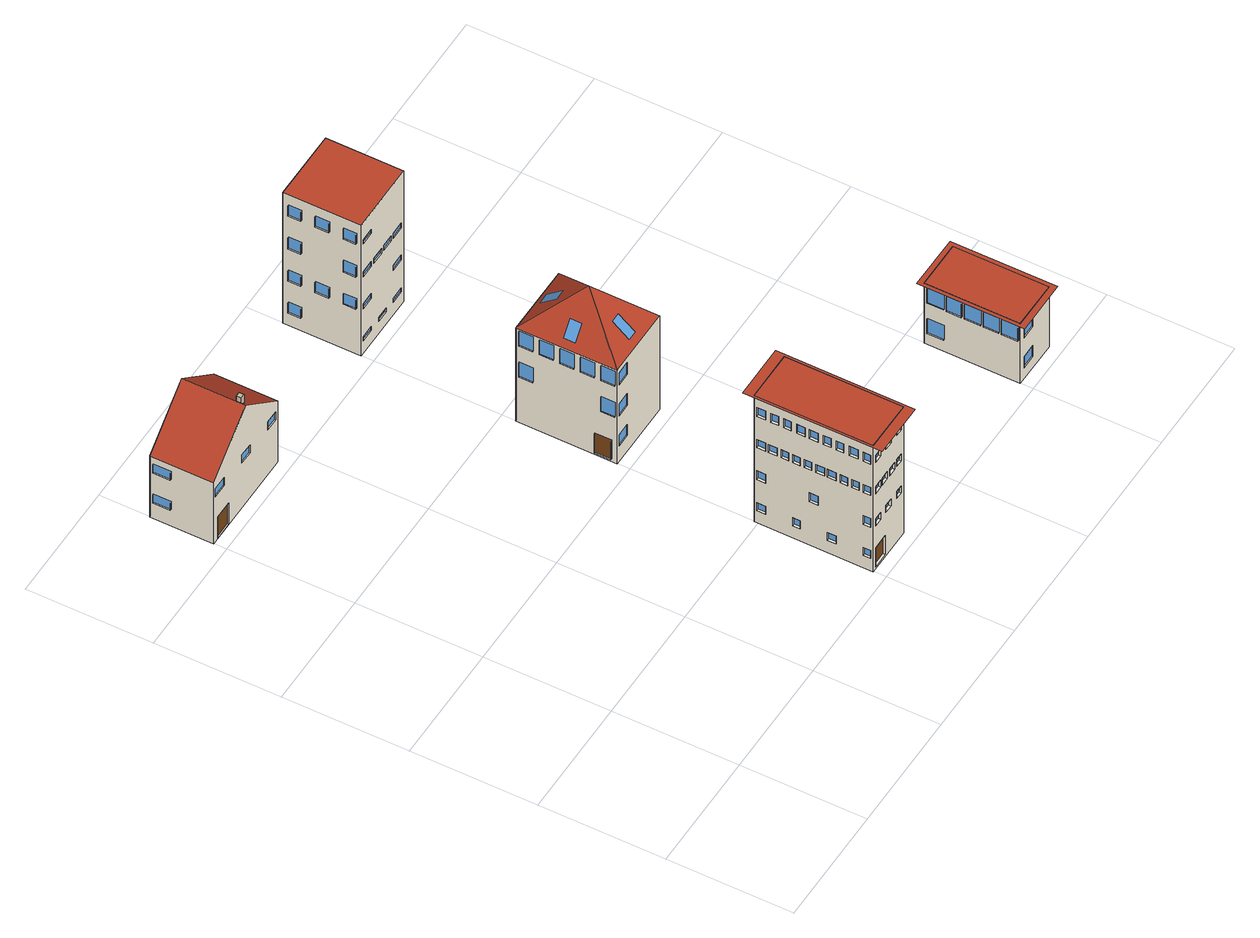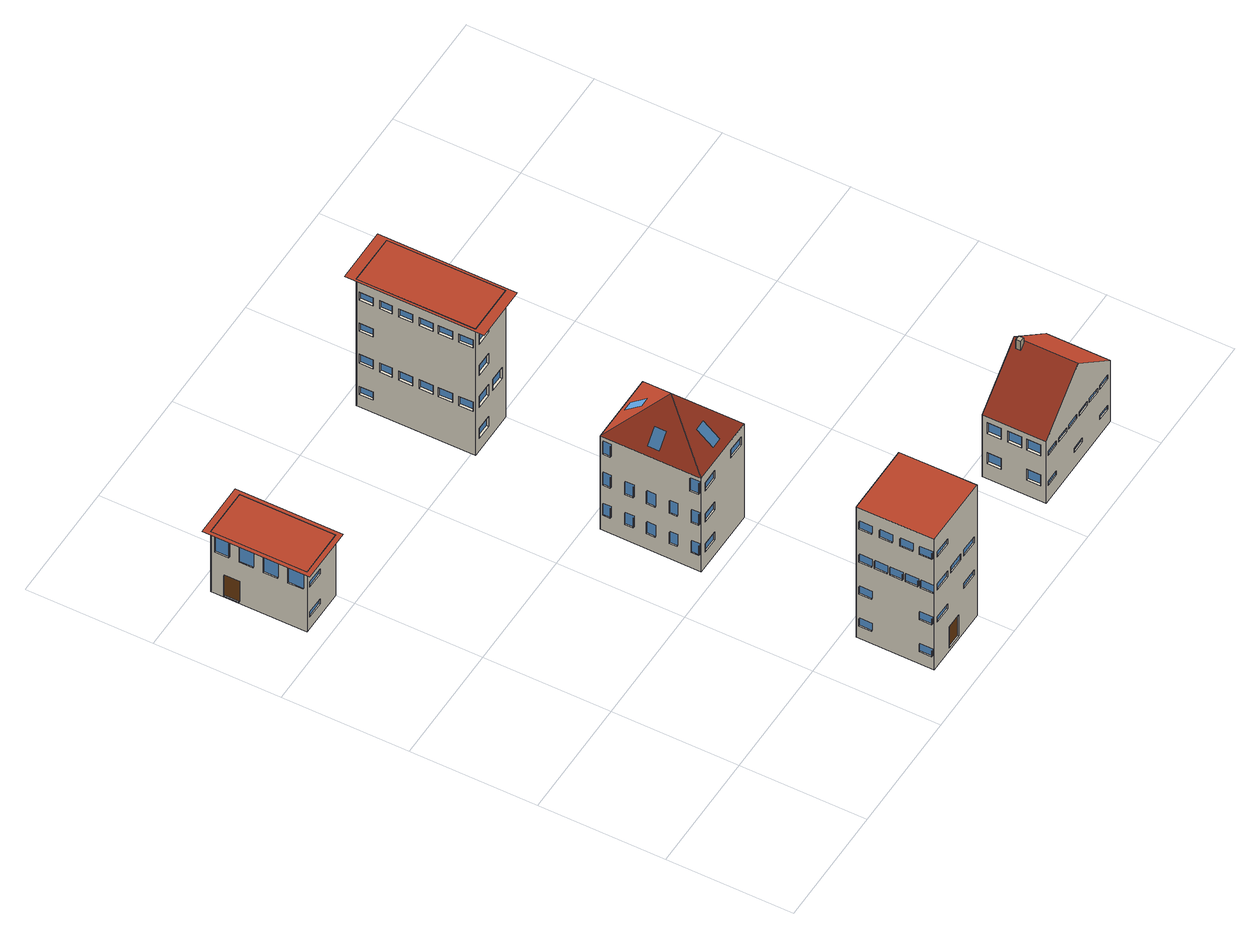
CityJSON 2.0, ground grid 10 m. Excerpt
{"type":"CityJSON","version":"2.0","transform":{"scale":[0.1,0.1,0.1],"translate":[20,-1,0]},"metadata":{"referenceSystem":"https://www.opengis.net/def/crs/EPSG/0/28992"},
"CityObjects":{
"building1":{"type":"Building","attributes":{"roofType":"Gabled","yearOfConstruction":1994,"function":"Residential","storeysAboveGround":2},"children":["building1-1"],"geometry":[{"type":"MultiSurface","lod":"3","boundaries":[[[0,1,2,3]],[[4,5,6,7]],[[7,8,9,4],[10,11,12,13]],[[3,2,8,7,6],[14,15,16,17],[18,19,20,21],[22,23,24,25],[26,27,28,29]],[[30,31,14,17]],[[16,32,30,17]],[[33,32,16,15]],[[14,31,33,15]],[[34,35,18,21]],[[20,36,34,21]],[[37,36,20,19]],[[18,35,37,19]],[[38,39,22,25]],[[24,40,38,25]],[[41,40,24,23]],[[22,39,41,23]],[[42,43,26,29]],[[28,44,42,29]],[[45,44,28,27]],[[26,43,45,27]],[[32,33,31,30]],[[36,37,35,34]],[[40,41,39,38]],[[44,45,43,42]],[[1,9,8,2],[46,47,48,49],[50,51,52,53],[54,55,56,57],[58,59,60,61],[62,63,64,65]],[[66,67,46,49]],[[48,68,66,49]],[[69,68,48,47]],[[46,67,69,47]],[[70,71,50,53]],[[52,72,70,53]],[[73,72,52,51]],[[50,71,73,51]],[[74,75,54,57]],[[56,76,74,57]],[[77,76,56,55]],[[54,75,77,55]],[[78,79,58,61]],[[60,80,78,61]],[[81,80,60,59]],[[58,79,81,59]],[[82,83,62,65]],[[64,84,82,65]],[[85,84,64,63]],[[62,83,85,63]],[[68,69,67,66]],[[72,73,71,70]],[[76,77,75,74]],[[80,81,79,78]],[[84,85,83,82]],[[1,0,5,4,9],[86,87,88,89],[90,91,92,93],[94,95,96,97],[98,99,100,101],[102,103,104,105],[106,107,108,109],[110,111,112,113],[114,115,116,117],[118,119,120,121]],[[122,123,86,89]],[[88,124,122,89]],[[125,124,88,87]],[[86,123,125,87]],[[126,127,90,93]],[[92,128,126,93]],[[129,128,92,91]],[[90,127,129,91]],[[130,131,94,97]],[[96,132,130,97]],[[133,132,96,95]],[[94,131,133,95]],[[134,135,98,101]],[[100,136,134,101]],[[137,136,100,99]],[[98,135,137,99]],[[138,139,102,105]],[[104,140,138,105]],[[141,140,104,103]],[[102,139,141,103]],[[142,143,106,109]],[[108,144,142,109]],[[145,144,108,107]],[[106,143,145,107]],[[146,147,110,113]],[[112,148,146,113]],[[149,148,112,111]],[[110,147,149,111]],[[150,151,114,117]],[[116,152,150,117]],[[153,152,116,115]],[[114,151,153,115]],[[154,155,118,121]],[[120,156,154,121]],[[157,156,120,119]],[[118,155,157,119]],[[124,125,123,122]],[[128,129,127,126]],[[132,133,131,130]],[[136,137,135,134]],[[140,141,139,138]],[[144,145,143,142]],[[148,149,147,146]],[[152,153,151,150]],[[156,157,155,154]],[[0,3,6,5],[158,159,160,161],[162,163,164,165]],[[166,167,158,161]],[[160,168,166,161]],[[169,168,160,159]],[[158,167,169,159]],[[170,171,162,165]],[[164,172,170,165]],[[173,172,164,163]],[[162,171,173,163]],[[168,169,167,166]],[[172,173,171,170]]],"semantics":{"surfaces":[{"type":"GroundSurface"},{"type":"RoofSurface"},{"type":"WallSurface"},{"type":"Door"},{"type":"Window"}],"values":[0,1,1,2,2,2,2,2,2,2,2,2,2,2,2,2,2,2,2,2,3,4,4,4,2,2,2,2,2,2,2,2,2,2,2,2,2,2,2,2,2,2,2,2,2,4,4,4,4,4,2,2,2,2,2,2,2,2,2,2,2,2,2,2,2,2,2,2,2,2,2,2,2,2,2,2,2,2,2,2,2,2,2,2,2,2,2,4,4,4,4,4,4,4,4,4,2,2,2,2,2,2,2,2,2,4,4]}}]},
"building1-1":{"type":"BuildingInstallation","parents":["building1"],"geometry":[{"type":"MultiSurface","lod":"3","boundaries":[[[12,174,175,13]],[[176,177,11,10]],[[175,176,10,13]],[[12,11,177,174]],[[174,177,176,175]],[[12,11,10,13]]]}]},
"building2":{"type":"Building","attributes":{"roofType":"Flat","yearOfConstruction":2001,"function":"Industrial","storeysAboveGround":4},"geometry":[{"type":"MultiSurface","lod":"3","boundaries":[[[178,179,180,181]],[[182,183,184,185]],[[180,182,185,181],[186,187,188,189],[190,191,192,193],[194,195,196,197],[198,199,200,201],[202,203,204,205],[206,207,208,209],[210,211,212,213],[214,215,216,217],[218,219,220,221],[222,223,224,225],[226,227,228,229]],[[230,231,186,189]],[[188,232,230,189]],[[233,232,188,187]],[[186,231,233,187]],[[234,235,190,193]],[[192,236,234,193]],[[237,236,192,191]],[[190,235,237,191]],[[238,239,194,197]],[[196,240,238,197]],[[241,240,196,195]],[[194,239,241,195]],[[242,243,198,201]],[[200,244,242,201]],[[245,244,200,199]],[[198,243,245,199]],[[246,247,202,205]],[[204,248,246,205]],[[249,248,204,203]],[[202,247,249,203]],[[250,251,206,209]],[[208,252,250,209]],[[253,252,208,207]],[[206,251,253,207]],[[254,255,210,213]],[[212,256,254,213]],[[257,256,212,211]],[[210,255,257,211]],[[258,259,214,217]],[[216,260,258,217]],[[261,260,216,215]],[[214,259,261,215]],[[262,263,218,221]],[[220,264,262,221]],[[265,264,220,219]],[[218,263,265,219]],[[266,267,222,225]],[[224,268,266,225]],[[269,268,224,223]],[[222,267,269,223]],[[270,271,226,229]],[[228,272,270,229]],[[273,272,228,227]],[[226,271,273,227]],[[232,233,231,230]],[[236,237,235,234]],[[240,241,239,238]],[[244,245,243,242]],[[248,249,247,246]],[[252,253,251,250]],[[256,257,255,254]],[[260,261,259,258]],[[264,265,263,262]],[[268,269,267,266]],[[272,273,271,270]],[[179,183,182,180],[274,275,276,277],[278,279,280,281],[282,283,284,285],[286,287,288,289],[290,291,292,293],[294,295,296,297],[298,299,300,301],[302,303,304,305],[306,307,308,309],[310,311,312,313],[314,315,316,317],[318,319,320,321],[322,323,324,325],[326,327,328,329]],[[330,331,274,277]],[[276,332,330,277]],[[333,332,276,275]],[[274,331,333,275]],[[334,335,278,281]],[[280,336,334,281]],[[337,336,280,279]],[[278,335,337,279]],[[338,339,282,285]],[[284,340,338,285]],[[341,340,284,283]],[[282,339,341,283]],[[342,343,286,289]],[[288,344,342,289]],[[345,344,288,287]],[[286,343,345,287]],[[346,347,290,293]],[[292,348,346,293]],[[349,348,292,291]],[[290,347,349,291]],[[350,351,294,297]],[[296,352,350,297]],[[353,352,296,295]],[[294,351,353,295]],[[354,355,298,301]],[[300,356,354,301]],[[357,356,300,299]],[[298,355,357,299]],[[358,359,302,305]],[[304,360,358,305]],[[361,360,304,303]],[[302,359,361,303]],[[362,363,306,309]],[[308,364,362,309]],[[365,364,308,307]],[[306,363,365,307]],[[366,367,310,313]],[[312,368,366,313]],[[369,368,312,311]],[[310,367,369,311]],[[370,371,314,317]],[[316,372,370,317]],[[373,372,316,315]],[[314,371,373,315]],[[374,375,318,321]],[[320,376,374,321]],[[377,376,320,319]],[[318,375,377,319]],[[378,379,322,325]],[[324,380,378,325]],[[381,380,324,323]],[[322,379,381,323]],[[382,383,326,329]],[[328,384,382,329]],[[385,384,328,327]],[[326,383,385,327]],[[332,333,331,330]],[[336,337,335,334]],[[340,341,339,338]],[[344,345,343,342]],[[348,349,347,346]],[[352,353,351,350]],[[356,357,355,354]],[[360,361,359,358]],[[364,365,363,362]],[[368,369,367,366]],[[372,373,371,370]],[[376,377,375,374]],[[380,381,379,378]],[[384,385,383,382]],[[178,184,183,179],[386,387,388,389],[390,391,392,393],[394,395,396,397],[398,399,400,401],[402,403,404,405]],[[406,407,386,389]],[[388,408,406,389]],[[409,408,388,387]],[[386,407,409,387]],[[410,411,390,393]],[[392,412,410,393]],[[413,412,392,391]],[[390,411,413,391]],[[414,415,394,397]],[[396,416,414,397]],[[417,416,396,395]],[[394,415,417,395]],[[418,419,398,401]],[[400,420,418,401]],[[421,420,400,399]],[[398,419,421,399]],[[422,423,402,405]],[[404,424,422,405]],[[425,424,404,403]],[[402,423,425,403]],[[408,409,407,406]],[[412,413,411,410]],[[416,417,415,414]],[[420,421,419,418]],[[424,425,423,422]],[[181,185,184,178],[426,427,428,429],[430,431,432,433],[434,435,436,437],[438,439,440,441],[442,443,444,445],[446,447,448,449],[450,451,452,453],[454,455,456,457],[458,459,460,461],[462,463,464,465],[466,467,468,469],[470,471,472,473],[474,475,476,477],[478,479,480,481],[482,483,484,485],[486,487,488,489],[490,491,492,493],[494,495,496,497],[498,499,500,501],[502,503,504,505],[506,507,508,509],[510,511,512,513],[514,515,516,517],[518,519,520,521],[522,523,524,525],[526,527,528,529]],[[530,531,426,429]],[[428,532,530,429]],[[533,532,428,427]],[[426,531,533,427]],[[534,535,430,433]],[[432,536,534,433]],[[537,536,432,431]],[[430,535,537,431]],[[538,539,434,437]],[[436,540,538,437]],[[541,540,436,435]],[[434,539,541,435]],[[542,543,438,441]],[[440,544,542,441]],[[545,544,440,439]],[[438,543,545,439]],[[546,547,442,445]],[[444,548,546,445]],[[549,548,444,443]],[[442,547,549,443]],[[550,551,446,449]],[[448,552,550,449]],[[553,552,448,447]],[[446,551,553,447]],[[554,555,450,453]],[[452,556,554,453]],[[557,556,452,451]],[[450,555,557,451]],[[558,559,454,457]],[[456,560,558,457]],[[561,560,456,455]],[[454,559,561,455]],[[562,563,458,461]],[[460,564,562,461]],[[565,564,460,459]],[[458,563,565,459]],[[566,567,462,465]],[[464,568,566,465]],[[569,568,464,463]],[[462,567,569,463]],[[570,571,466,469]],[[468,572,570,469]],[[573,572,468,467]],[[466,571,573,467]],[[574,575,470,473]],[[472,576,574,473]],[[577,576,472,471]],[[470,575,577,471]],[[578,579,474,477]],[[476,580,578,477]],[[581,580,476,475]],[[474,579,581,475]],[[582,583,478,481]],[[480,584,582,481]],[[585,584,480,479]],[[478,583,585,479]],[[586,587,482,485]],[[484,588,586,485]],[[589,588,484,483]],[[482,587,589,483]],[[590,591,486,489]],[[488,592,590,489]],[[593,592,488,487]],[[486,591,593,487]],[[594,595,490,493]],[[492,596,594,493]],[[597,596,492,491]],[[490,595,597,491]],[[598,599,494,497]],[[496,600,598,497]],[[601,600,496,495]],[[494,599,601,495]],[[602,603,498,501]],[[500,604,602,501]],[[605,604,500,499]],[[498,603,605,499]],[[606,607,502,505]],[[504,608,606,505]],[[609,608,504,503]],[[502,607,609,503]],[[610,611,506,509]],[[508,612,610,509]],[[613,612,508,507]],[[506,611,613,507]],[[614,615,510,513]],[[512,616,614,513]],[[617,616,512,511]],[[510,615,617,511]],[[618,619,514,517]],[[516,620,618,517]],[[621,620,516,515]],[[514,619,621,515]],[[622,623,518,521]],[[520,624,622,521]],[[625,624,520,519]],[[518,623,625,519]],[[626,627,522,525]],[[524,628,626,525]],[[629,628,524,523]],[[522,627,629,523]],[[630,631,526,529]],[[528,632,630,529]],[[633,632,528,527]],[[526,631,633,527]],[[532,533,531,530]],[[536,537,535,534]],[[540,541,539,538]],[[544,545,543,542]],[[548,549,547,546]],[[552,553,551,550]],[[556,557,555,554]],[[560,561,559,558]],[[564,565,563,562]],[[568,569,567,566]],[[572,573,571,570]],[[576,577,575,574]],[[580,581,579,578]],[[584,585,583,582]],[[588,589,587,586]],[[592,593,591,590]],[[596,597,595,594]],[[600,601,599,598]],[[604,605,603,602]],[[608,609,607,606]],[[612,613,611,610]],[[616,617,615,614]],[[620,621,619,618]],[[624,625,623,622]],[[628,629,627,626]],[[632,633,631,630]],[[634,635,636,637],[184,183,182,185]]],"semantics":{"surfaces":[{"type":"GroundSurface"},{"type":"RoofSurface"},{"type":"WallSurface"},{"type":"Door"},{"type":"Window"}],"values":[0,1,2,2,2,2,2,2,2,2,2,2,2,2,2,2,2,2,2,2,2,2,2,2,2,2,2,2,2,2,2,2,2,2,2,2,2,2,2,2,2,2,2,2,2,2,2,3,4,4,4,4,4,4,4,4,4,4,2,2,2,2,2,2,2,2,2,2,2,2,2,2,2,2,2,2,2,2,2,2,2,2,2,2,2,2,2,2,2,2,2,2,2,2,2,2,2,2,2,2,2,2,2,2,2,2,2,2,2,2,2,2,2,2,2,4,4,4,4,4,4,4,4,4,4,4,4,4,4,2,2,2,2,2,2,2,2,2,2,2,2,2,2,2,2,2,2,2,2,2,4,4,4,4,4,2,2,2,2,2,2,2,2,2,2,2,2,2,2,2,2,2,2,2,2,2,2,2,2,2,2,2,2,2,2,2,2,2,2,2,2,2,2,2,2,2,2,2,2,2,2,2,2,2,2,2,2,2,2,2,2,2,2,2,2,2,2,2,2,2,2,2,2,2,2,2,2,2,2,2,2,2,2,2,2,2,2,2,2,2,2,2,2,2,2,2,2,2,2,2,2,2,2,2,2,2,2,2,2,2,4,4,4,4,4,4,4,4,4,4,4,4,4,4,4,4,4,4,4,4,4,4,4,4,4,4,1]}}]},
"building3":{"type":"Building","attributes":{"roofType":"Pyramidal","yearOfConstruction":1955,"function":"Residential","storeysAboveGround":3},"geometry":[{"type":"MultiSurface","lod":"3","boundaries":[[[638,639,640,641]],[[642,643,644],[645,646,647,648]],[[647,646,645,648]],[[649,650,644],[651,652,653,654]],[[653,652,651,654]],[[643,649,644],[655,656,657,658]],[[657,656,655,658]],[[650,642,644],[659,660,661,662]],[[661,660,659,662]],[[640,649,643,641],[663,664,665,666],[667,668,669,670],[671,672,673,674]],[[675,676,663,666]],[[665,677,675,666]],[[678,677,665,664]],[[663,676,678,664]],[[679,680,667,670]],[[669,681,679,670]],[[682,681,669,668]],[[667,680,682,668]],[[683,684,671,674]],[[673,685,683,674]],[[686,685,673,672]],[[671,684,686,672]],[[677,678,676,675]],[[681,682,680,679]],[[685,686,684,683]],[[639,650,649,640],[687,688,689,690],[691,692,693,694],[695,696,697,698],[699,700,701,702],[703,704,705,706],[707,708,709,710],[711,712,713,714],[715,716,717,718],[719,720,721,722],[723,724,725,726],[727,728,729,730],[731,732,733,734]],[[735,736,687,690]],[[689,737,735,690]],[[738,737,689,688]],[[687,736,738,688]],[[739,740,691,694]],[[693,741,739,694]],[[742,741,693,692]],[[691,740,742,692]],[[743,744,695,698]],[[697,745,743,698]],[[746,745,697,696]],[[695,744,746,696]],[[747,748,699,702]],[[701,749,747,702]],[[750,749,701,700]],[[699,748,750,700]],[[751,752,703,706]],[[705,753,751,706]],[[754,753,705,704]],[[703,752,754,704]],[[755,756,707,710]],[[709,757,755,710]],[[758,757,709,708]],[[707,756,758,708]],[[759,760,711,714]],[[713,761,759,714]],[[762,761,713,712]],[[711,760,762,712]],[[763,764,715,718]],[[717,765,763,718]],[[766,765,717,716]],[[715,764,766,716]],[[767,768,719,722]],[[721,769,767,722]],[[770,769,721,720]],[[719,768,770,720]],[[771,772,723,726]],[[725,773,771,726]],[[774,773,725,724]],[[723,772,774,724]],[[775,776,727,730]],[[729,777,775,730]],[[778,777,729,728]],[[727,776,778,728]],[[779,780,731,734]],[[733,781,779,734]],[[782,781,733,732]],[[731,780,782,732]],[[737,738,736,735]],[[741,742,740,739]],[[745,746,744,743]],[[749,750,748,747]],[[753,754,752,751]],[[757,758,756,755]],[[761,762,760,759]],[[765,766,764,763]],[[769,770,768,767]],[[773,774,772,771]],[[777,778,776,775]],[[781,782,780,779]],[[638,642,650,639],[783,784,785,786],[787,788,789,790],[791,792,793,794],[795,796,797,798]],[[799,800,783,786]],[[785,801,799,786]],[[802,801,785,784]],[[783,800,802,784]],[[803,804,787,790]],[[789,805,803,790]],[[806,805,789,788]],[[787,804,806,788]],[[807,808,791,794]],[[793,809,807,794]],[[810,809,793,792]],[[791,808,810,792]],[[811,812,795,798]],[[797,813,811,798]],[[814,813,797,796]],[[795,812,814,796]],[[801,802,800,799]],[[805,806,804,803]],[[809,810,808,807]],[[813,814,812,811]],[[641,643,642,638],[815,816,817,818],[819,820,821,822],[823,824,825,826],[827,828,829,830],[831,832,833,834],[835,836,837,838],[839,840,841,842],[843,844,845,846]],[[847,848,815,818]],[[817,849,847,818]],[[850,849,817,816]],[[815,848,850,816]],[[851,852,819,822]],[[821,853,851,822]],[[854,853,821,820]],[[819,852,854,820]],[[855,856,823,826]],[[825,857,855,826]],[[858,857,825,824]],[[823,856,858,824]],[[859,860,827,830]],[[829,861,859,830]],[[862,861,829,828]],[[827,860,862,828]],[[863,864,831,834]],[[833,865,863,834]],[[866,865,833,832]],[[831,864,866,832]],[[867,868,835,838]],[[837,869,867,838]],[[870,869,837,836]],[[835,868,870,836]],[[871,872,839,842]],[[841,873,871,842]],[[874,873,841,840]],[[839,872,874,840]],[[875,876,843,846]],[[845,877,875,846]],[[878,877,845,844]],[[843,876,878,844]],[[849,850,848,847]],[[853,854,852,851]],[[857,858,856,855]],[[861,862,860,859]],[[865,866,864,863]],[[869,870,868,867]],[[873,874,872,871]],[[877,878,876,875]]],"semantics":{"surfaces":[{"type":"GroundSurface"},{"type":"RoofSurface"},{"type":"Window"},{"type":"WallSurface"},{"type":"Door"}],"values":[0,1,2,1,2,1,2,1,2,3,3,3,3,3,3,3,3,3,3,3,3,3,2,2,2,3,3,3,3,3,3,3,3,3,3,3,3,3,3,3,3,3,3,3,3,3,3,3,3,3,3,3,3,3,3,3,3,3,3,3,3,3,3,3,3,3,3,3,3,3,3,3,3,3,2,2,2,2,2,2,2,2,2,2,2,2,3,3,3,3,3,3,3,3,3,3,3,3,3,3,3,3,3,2,2,2,2,3,3,3,3,3,3,3,3,3,3,3,3,3,3,3,3,3,3,3,3,3,3,3,3,3,3,3,3,3,3,3,3,3,4,2,2,2,2,2,2,2]}}]},
"building4":{"type":"Building","attributes":{"roofType":"Flat","yearOfConstruction":2000,"function":"Residential","storeysAboveGround":4},"geometry":[{"type":"MultiSurface","lod":"3","boundaries":[[[879,880,881,882]],[[883,884,885,886]],[[881,883,886,882],[887,888,889,890],[891,892,893,894],[895,896,897,898],[899,900,901,902],[903,904,905,906],[907,908,909,910],[911,912,913,914],[915,916,917,918],[919,920,921,922],[923,924,925,926]],[[927,928,887,890]],[[889,929,927,890]],[[930,929,889,888]],[[887,928,930,888]],[[931,932,891,894]],[[893,933,931,894]],[[934,933,893,892]],[[891,932,934,892]],[[935,936,895,898]],[[897,937,935,898]],[[938,937,897,896]],[[895,936,938,896]],[[939,940,899,902]],[[901,941,939,902]],[[942,941,901,900]],[[899,940,942,900]],[[943,944,903,906]],[[905,945,943,906]],[[946,945,905,904]],[[903,944,946,904]],[[947,948,907,910]],[[909,949,947,910]],[[950,949,909,908]],[[907,948,950,908]],[[951,952,911,914]],[[913,953,951,914]],[[954,953,913,912]],[[911,952,954,912]],[[955,956,915,918]],[[917,957,955,918]],[[958,957,917,916]],[[915,956,958,916]],[[959,960,919,922]],[[921,961,959,922]],[[962,961,921,920]],[[919,960,962,920]],[[963,964,923,926]],[[925,965,963,926]],[[966,965,925,924]],[[923,964,966,924]],[[929,930,928,927]],[[933,934,932,931]],[[937,938,936,935]],[[941,942,940,939]],[[945,946,944,943]],[[949,950,948,947]],[[953,954,952,951]],[[957,958,956,955]],[[961,962,960,959]],[[965,966,964,963]],[[880,884,883,881],[967,968,969,970],[971,972,973,974],[975,976,977,978],[979,980,981,982],[983,984,985,986],[987,988,989,990],[991,992,993,994],[995,996,997,998],[999,1000,1001,1002],[1003,1004,1005,1006],[1007,1008,1009,1010],[1011,1012,1013,1014],[1015,1016,1017,1018]],[[1019,1020,967,970]],[[969,1021,1019,970]],[[1022,1021,969,968]],[[967,1020,1022,968]],[[1023,1024,971,974]],[[973,1025,1023,974]],[[1026,1025,973,972]],[[971,1024,1026,972]],[[1027,1028,975,978]],[[977,1029,1027,978]],[[1030,1029,977,976]],[[975,1028,1030,976]],[[1031,1032,979,982]],[[981,1033,1031,982]],[[1034,1033,981,980]],[[979,1032,1034,980]],[[1035,1036,983,986]],[[985,1037,1035,986]],[[1038,1037,985,984]],[[983,1036,1038,984]],[[1039,1040,987,990]],[[989,1041,1039,990]],[[1042,1041,989,988]],[[987,1040,1042,988]],[[1043,1044,991,994]],[[993,1045,1043,994]],[[1046,1045,993,992]],[[991,1044,1046,992]],[[1047,1048,995,998]],[[997,1049,1047,998]],[[1050,1049,997,996]],[[995,1048,1050,996]],[[1051,1052,999,1002]],[[1001,1053,1051,1002]],[[1054,1053,1001,1000]],[[999,1052,1054,1000]],[[1055,1056,1003,1006]],[[1005,1057,1055,1006]],[[1058,1057,1005,1004]],[[1003,1056,1058,1004]],[[1059,1060,1007,1010]],[[1009,1061,1059,1010]],[[1062,1061,1009,1008]],[[1007,1060,1062,1008]],[[1063,1064,1011,1014]],[[1013,1065,1063,1014]],[[1066,1065,1013,1012]],[[1011,1064,1066,1012]],[[1067,1068,1015,1018]],[[1017,1069,1067,1018]],[[1070,1069,1017,1016]],[[1015,1068,1070,1016]],[[1021,1022,1020,1019]],[[1025,1026,1024,1023]],[[1029,1030,1028,1027]],[[1033,1034,1032,1031]],[[1037,1038,1036,1035]],[[1041,1042,1040,1039]],[[1045,1046,1044,1043]],[[1049,1050,1048,1047]],[[1053,1054,1052,1051]],[[1057,1058,1056,1055]],[[1061,1062,1060,1059]],[[1065,1066,1064,1063]],[[1069,1070,1068,1067]],[[879,885,884,880],[1071,1072,1073,1074],[1075,1076,1077,1078],[1079,1080,1081,1082],[1083,1084,1085,1086],[1087,1088,1089,1090],[1091,1092,1093,1094],[1095,1096,1097,1098]],[[1099,1100,1071,1074]],[[1073,1101,1099,1074]],[[1102,1101,1073,1072]],[[1071,1100,1102,1072]],[[1103,1104,1075,1078]],[[1077,1105,1103,1078]],[[1106,1105,1077,1076]],[[1075,1104,1106,1076]],[[1107,1108,1079,1082]],[[1081,1109,1107,1082]],[[1110,1109,1081,1080]],[[1079,1108,1110,1080]],[[1111,1112,1083,1086]],[[1085,1113,1111,1086]],[[1114,1113,1085,1084]],[[1083,1112,1114,1084]],[[1115,1116,1087,1090]],[[1089,1117,1115,1090]],[[1118,1117,1089,1088]],[[1087,1116,1118,1088]],[[1119,1120,1091,1094]],[[1093,1121,1119,1094]],[[1122,1121,1093,1092]],[[1091,1120,1122,1092]],[[1123,1124,1095,1098]],[[1097,1125,1123,1098]],[[1126,1125,1097,1096]],[[1095,1124,1126,1096]],[[1101,1102,1100,1099]],[[1105,1106,1104,1103]],[[1109,1110,1108,1107]],[[1113,1114,1112,1111]],[[1117,1118,1116,1115]],[[1121,1122,1120,1119]],[[1125,1126,1124,1123]],[[882,886,885,879],[1127,1128,1129,1130],[1131,1132,1133,1134],[1135,1136,1137,1138],[1139,1140,1141,1142],[1143,1144,1145,1146],[1147,1148,1149,1150],[1151,1152,1153,1154],[1155,1156,1157,1158],[1159,1160,1161,1162]],[[1163,1164,1127,1130]],[[1129,1165,1163,1130]],[[1166,1165,1129,1128]],[[1127,1164,1166,1128]],[[1167,1168,1131,1134]],[[1133,1169,1167,1134]],[[1170,1169,1133,1132]],[[1131,1168,1170,1132]],[[1171,1172,1135,1138]],[[1137,1173,1171,1138]],[[1174,1173,1137,1136]],[[1135,1172,1174,1136]],[[1175,1176,1139,1142]],[[1141,1177,1175,1142]],[[1178,1177,1141,1140]],[[1139,1176,1178,1140]],[[1179,1180,1143,1146]],[[1145,1181,1179,1146]],[[1182,1181,1145,1144]],[[1143,1180,1182,1144]],[[1183,1184,1147,1150]],[[1149,1185,1183,1150]],[[1186,1185,1149,1148]],[[1147,1184,1186,1148]],[[1187,1188,1151,1154]],[[1153,1189,1187,1154]],[[1190,1189,1153,1152]],[[1151,1188,1190,1152]],[[1191,1192,1155,1158]],[[1157,1193,1191,1158]],[[1194,1193,1157,1156]],[[1155,1192,1194,1156]],[[1195,1196,1159,1162]],[[1161,1197,1195,1162]],[[1198,1197,1161,1160]],[[1159,1196,1198,1160]],[[1165,1166,1164,1163]],[[1169,1170,1168,1167]],[[1173,1174,1172,1171]],[[1177,1178,1176,1175]],[[1181,1182,1180,1179]],[[1185,1186,1184,1183]],[[1189,1190,1188,1187]],[[1193,1194,1192,1191]],[[1197,1198,1196,1195]]],"semantics":{"surfaces":[{"type":"GroundSurface"},{"type":"RoofSurface"},{"type":"WallSurface"},{"type":"Window"},{"type":"Door"}],"values":[0,1,2,2,2,2,2,2,2,2,2,2,2,2,2,2,2,2,2,2,2,2,2,2,2,2,2,2,2,2,2,2,2,2,2,2,2,2,2,2,2,2,2,3,3,3,3,3,3,3,3,3,3,2,2,2,2,2,2,2,2,2,2,2,2,2,2,2,2,2,2,2,2,2,2,2,2,2,2,2,2,2,2,2,2,2,2,2,2,2,2,2,2,2,2,2,2,2,2,2,2,2,2,2,2,2,3,3,3,3,3,3,3,3,3,3,3,3,3,2,2,2,2,2,2,2,2,2,2,2,2,2,2,2,2,2,2,2,2,2,2,2,2,2,2,2,2,2,4,3,3,3,3,3,3,2,2,2,2,2,2,2,2,2,2,2,2,2,2,2,2,2,2,2,2,2,2,2,2,2,2,2,2,2,2,2,2,2,2,2,2,2,3,3,3,3,3,3,3,3,3]}}]},
"building5":{"type":"Building","attributes":{"roofType":"Flat","yearOfConstruction":1978,"function":"Industrial","storeysAboveGround":2},"geometry":[{"type":"MultiSurface","lod":"3","boundaries":[[[1199,1200,1201,1202]],[[1203,1204,1205,1206]],[[1201,1203,1206,1202],[1207,1208,1209,1210],[1211,1212,1213,1214]],[[1215,1216,1207,1210]],[[1209,1217,1215,1210]],[[1218,1217,1209,1208]],[[1207,1216,1218,1208]],[[1219,1220,1211,1214]],[[1213,1221,1219,1214]],[[1222,1221,1213,1212]],[[1211,1220,1222,1212]],[[1217,1218,1216,1215]],[[1221,1222,1220,1219]],[[1200,1204,1203,1201],[1223,1224,1225,1226],[1227,1228,1229,1230],[1231,1232,1233,1234],[1235,1236,1237,1238],[1239,1240,1241,1242]],[[1243,1244,1223,1226]],[[1225,1245,1243,1226]],[[1246,1245,1225,1224]],[[1223,1244,1246,1224]],[[1247,1248,1227,1230]],[[1229,1249,1247,1230]],[[1250,1249,1229,1228]],[[1227,1248,1250,1228]],[[1251,1252,1231,1234]],[[1233,1253,1251,1234]],[[1254,1253,1233,1232]],[[1231,1252,1254,1232]],[[1255,1256,1235,1238]],[[1237,1257,1255,1238]],[[1258,1257,1237,1236]],[[1235,1256,1258,1236]],[[1259,1260,1239,1242]],[[1241,1261,1259,1242]],[[1262,1261,1241,1240]],[[1239,1260,1262,1240]],[[1245,1246,1244,1243]],[[1249,1250,1248,1247]],[[1253,1254,1252,1251]],[[1257,1258,1256,1255]],[[1261,1262,1260,1259]],[[1199,1205,1204,1200],[1263,1264,1265,1266],[1267,1268,1269,1270]],[[1271,1272,1263,1266]],[[1265,1273,1271,1266]],[[1274,1273,1265,1264]],[[1263,1272,1274,1264]],[[1275,1276,1267,1270]],[[1269,1277,1275,1270]],[[1278,1277,1269,1268]],[[1267,1276,1278,1268]],[[1273,1274,1272,1271]],[[1277,1278,1276,1275]],[[1202,1206,1205,1199],[1279,1280,1281,1282],[1283,1284,1285,1286],[1287,1288,1289,1290],[1291,1292,1293,1294],[1295,1296,1297,1298],[1299,1300,1301,1302]],[[1303,1304,1279,1282]],[[1281,1305,1303,1282]],[[1306,1305,1281,1280]],[[1279,1304,1306,1280]],[[1307,1308,1283,1286]],[[1285,1309,1307,1286]],[[1310,1309,1285,1284]],[[1283,1308,1310,1284]],[[1311,1312,1287,1290]],[[1289,1313,1311,1290]],[[1314,1313,1289,1288]],[[1287,1312,1314,1288]],[[1315,1316,1291,1294]],[[1293,1317,1315,1294]],[[1318,1317,1293,1292]],[[1291,1316,1318,1292]],[[1319,1320,1295,1298]],[[1297,1321,1319,1298]],[[1322,1321,1297,1296]],[[1295,1320,1322,1296]],[[1323,1324,1299,1302]],[[1301,1325,1323,1302]],[[1326,1325,1301,1300]],[[1299,1324,1326,1300]],[[1305,1306,1304,1303]],[[1309,1310,1308,1307]],[[1313,1314,1312,1311]],[[1317,1318,1316,1315]],[[1321,1322,1320,1319]],[[1325,1326,1324,1323]],[[1327,1328,1329,1330],[1205,1204,1203,1206]]],"semantics":{"surfaces":[{"type":"GroundSurface"},{"type":"RoofSurface"},{"type":"WallSurface"},{"type":"Window"},{"type":"Door"}],"values":[0,1,2,2,2,2,2,2,2,2,2,3,3,2,2,2,2,2,2,2,2,2,2,2,2,2,2,2,2,2,2,2,2,2,4,3,3,3,3,2,2,2,2,2,2,2,2,2,3,3,2,2,2,2,2,2,2,2,2,2,2,2,2,2,2,2,2,2,2,2,2,2,2,2,2,3,3,3,3,3,3,1]}}]}
},
"vertices":[
[0,460,0],[87,460,0],[87,410,0],[0,410,0],[43,460,98],[0,460,61],[0,410,61],[43,410,98],[87,410,61],[87,460,61],[44,418,97],[48,418,93],[48,414,93],[44,414,97],[5,410,22],[20,410,22],[20,410,1],[5,410,1],[2,410,53],[14,410,53],[14,410,45],[2,410,45],[38,410,53],[49,410,53],[49,410,45],[38,410,45],[73,410,53],[84,410,53],[84,410,45],[73,410,45],[5,411,1],[5,411,22],[20,411,1],[20,411,22],[2,411,45],[2,411,53],[14,411,45],[14,411,53],[38,411,45],[38,411,53],[49,411,45],[49,411,53],[73,411,45],[73,411,53],[84,411,45],[84,411,53],[87,414,26],[87,425,26],[87,425,15],[87,414,15],[87,445,26],[87,456,26],[87,456,15],[87,445,15],[87,414,56],[87,425,56],[87,425,45],[87,414,45],[87,430,56],[87,441,56],[87,441,45],[87,430,45],[87,445,56],[87,456,56],[87,456,45],[87,445,45],[85,414,15],[85,414,26],[85,425,15],[85,425,26],[85,445,15],[85,445,26],[85,456,15],[85,456,26],[85,414,45],[85,414,56],[85,425,45],[85,425,56],[85,430,45],[85,430,56],[85,441,45],[85,441,56],[85,445,45],[85,445,56],[85,456,45],[85,456,56],[84,460,19],[73,460,19],[73,460,15],[84,460,15],[49,460,19],[38,460,19],[38,460,15],[49,460,15],[14,460,19],[3,460,19],[3,460,15],[14,460,15],[84,460,49],[73,460,49],[73,460,45],[84,460,45],[70,460,49],[59,460,49],[59,460,45],[70,460,45],[56,460,49],[45,460,49],[45,460,45],[56,460,45],[42,460,49],[31,460,49],[31,460,45],[42,460,45],[28,460,49],[17,460,49],[17,460,45],[28,460,45],[14,460,49],[3,460,49],[3,460,45],[14,460,45],[84,459,15],[84,459,19],[73,459,15],[73,459,19],[49,459,15],[49,459,19],[38,459,15],[38,459,19],[14,459,15],[14,459,19],[3,459,15],[3,459,19],[84,459,45],[84,459,49],[73,459,45],[73,459,49],[70,459,45],[70,459,49],[59,459,45],[59,459,49],[56,459,45],[56,459,49],[45,459,45],[45,459,49],[42,459,45],[42,459,49],[31,459,45],[31,459,49],[28,459,45],[28,459,49],[17,459,45],[17,459,49],[14,459,45],[14,459,49],[3,459,45],[3,459,49],[0,458,23],[0,444,23],[0,444,15],[0,458,15],[0,458,53],[0,444,53],[0,444,45],[0,458,45],[1,458,15],[1,458,23],[1,444,15],[1,444,23],[1,458,45],[1,458,53],[1,444,45],[1,444,53],
[48,414,102],[44,414,102],[44,418,102],[48,418,102],
[200,103,0],[241,103,0],[241,10,0],[200,10,0],[241,10,126],[241,103,126],[200,103,126],[200,10,126],[203,10,21],[216,10,21],[216,10,2],[203,10,2],[203,10,50],[210,10,50],[210,10,43],[203,10,43],[217,10,50],[224,10,50],[224,10,43],[217,10,43],[232,10,50],[238,10,50],[238,10,43],[232,10,43],[203,10,82],[210,10,82],[210,10,75],[203,10,75],[212,10,82],[219,10,82],[219,10,75],[212,10,75],[222,10,82],[229,10,82],[229,10,75],[222,10,75],[232,10,82],[238,10,82],[238,10,75],[232,10,75],[203,10,113],[210,10,113],[210,10,106],[203,10,106],[217,10,113],[224,10,113],[224,10,106],[217,10,106],[232,10,113],[238,10,113],[238,10,106],[232,10,106],[203,12,2],[203,12,21],[216,12,2],[216,12,21],[203,12,43],[203,12,50],[210,12,43],[210,12,50],[217,12,43],[217,12,50],[224,12,43],[224,12,50],[232,12,43],[232,12,50],[238,12,43],[238,12,50],[203,12,75],[203,12,82],[210,12,75],[210,12,82],[212,12,75],[212,12,82],[219,12,75],[219,12,82],[222,12,75],[222,12,82],[229,12,75],[229,12,82],[232,12,75],[232,12,82],[238,12,75],[238,12,82],[203,12,106],[203,12,113],[210,12,106],[210,12,113],[217,12,106],[217,12,113],[224,12,106],[224,12,113],[232,12,106],[232,12,113],[238,12,106],[238,12,113],[241,12,20],[241,23,20],[241,23,12],[241,12,12],[241,12,52],[241,23,52],[241,23,43],[241,12,43],[241,28,52],[241,38,52],[241,38,43],[241,28,43],[241,43,52],[241,54,52],[241,54,43],[241,43,43],[241,59,52],[241,70,52],[241,70,43],[241,59,43],[241,74,52],[241,85,52],[241,85,43],[241,74,43],[241,90,52],[241,101,52],[241,101,43],[241,90,43],[241,12,83],[241,23,83],[241,23,75],[241,12,75],[241,12,114],[241,23,114],[241,23,106],[241,12,106],[241,28,114],[241,38,114],[241,38,106],[241,28,106],[241,43,114],[241,54,114],[241,54,106],[241,43,106],[241,59,114],[241,70,114],[241,70,106],[241,59,106],[241,74,114],[241,85,114],[241,85,106],[241,74,106],[241,90,114],[241,101,114],[241,101,106],[241,90,106],[239,12,12],[239,12,20],[239,23,12],[239,23,20],[239,12,43],[239,12,52],[239,23,43],[239,23,52],[239,28,43],[239,28,52],[239,38,43],[239,38,52],[239,43,43],[239,43,52],[239,54,43],[239,54,52],[239,59,43],[239,59,52],[239,70,43],[239,70,52],[239,74,43],[239,74,52],[239,85,43],[239,85,52],[239,90,43],[239,90,52],[239,101,43],[239,101,52],[239,12,75],[239,12,83],[239,23,75],[239,23,83],[239,12,106],[239,12,114],[239,23,106],[239,23,114],[239,28,106],[239,28,114],[239,38,106],[239,38,114],[239,43,106],[239,43,114],[239,54,106],[239,54,114],[239,59,106],[239,59,114],[239,70,106],[239,70,114],[239,74,106],[239,74,114],[239,85,106],[239,85,114],[239,90,106],[239,90,114],[239,101,106],[239,101,114],[236,103,22],[223,103,22],[223,103,12],[236,103,12],[236,103,54],[223,103,54],[223,103,43],[236,103,43],[218,103,54],[205,103,54],[205,103,43],[218,103,43],[236,103,85],[223,103,85],[223,103,75],[236,103,75],[236,103,116],[223,103,116],[223,103,106],[236,103,106],[236,101,12],[236,101,22],[223,101,12],[223,101,22],[236,101,43],[236,101,54],[223,101,43],[223,101,54],[218,101,43],[218,101,54],[205,101,43],[205,101,54],[236,101,75],[236,101,85],[223,101,75],[223,101,85],[236,101,106],[236,101,116],[223,101,106],[223,101,116],[200,101,20],[200,94,20],[200,94,12],[200,101,12],[200,73,20],[200,67,20],[200,67,12],[200,73,12],[200,46,20],[200,39,20],[200,39,12],[200,46,12],[200,18,20],[200,12,20],[200,12,12],[200,18,12],[200,101,52],[200,94,52],[200,94,43],[200,101,43],[200,60,52],[200,53,52],[200,53,43],[200,60,43],[200,18,52],[200,12,52],[200,12,43],[200,18,43],[200,101,83],[200,94,83],[200,94,75],[200,101,75],[200,92,83],[200,85,83],[200,85,75],[200,92,75],[200,82,83],[200,76,83],[200,76,75],[200,82,75],[200,73,83],[200,67,83],[200,67,75],[200,73,75],[200,64,83],[200,58,83],[200,58,75],[200,64,75],[200,55,83],[200,48,83],[200,48,75],[200,55,75],[200,46,83],[200,39,83],[200,39,75],[200,46,75],[200,36,83],[200,30,83],[200,30,75],[200,36,75],[200,27,83],[200,21,83],[200,21,75],[200,27,75],[200,18,83],[200,12,83],[200,12,75],[200,18,75],[200,101,115],[200,94,115],[200,94,106],[200,101,106],[200,90,115],[200,84,115],[200,84,106],[200,90,106],[200,80,115],[200,74,115],[200,74,106],[200,80,106],[200,70,115],[200,63,115],[200,63,106],[200,70,106],[200,60,115],[200,53,115],[200,53,106],[200,60,106],[200,49,115],[200,43,115],[200,43,106],[200,49,106],[200,39,115],[200,33,115],[200,33,106],[200,39,106],[200,29,115],[200,22,115],[200,22,106],[200,29,106],[200,18,115],[200,12,115],[200,12,106],[200,18,106],[202,101,12],[202,101,20],[202,94,12],[202,94,20],[202,73,12],[202,73,20],[202,67,12],[202,67,20],[202,46,12],[202,46,20],[202,39,12],[202,39,20],[202,18,12],[202,18,20],[202,12,12],[202,12,20],[202,101,43],[202,101,52],[202,94,43],[202,94,52],[202,60,43],[202,60,52],[202,53,43],[202,53,52],[202,18,43],[202,18,52],[202,12,43],[202,12,52],[202,101,75],[202,101,83],[202,94,75],[202,94,83],[202,92,75],[202,92,83],[202,85,75],[202,85,83],[202,82,75],[202,82,83],[202,76,75],[202,76,83],[202,73,75],[202,73,83],[202,67,75],[202,67,83],[202,64,75],[202,64,83],[202,58,75],[202,58,83],[202,55,75],[202,55,83],[202,48,75],[202,48,83],[202,46,75],[202,46,83],[202,39,75],[202,39,83],[202,36,75],[202,36,83],[202,30,75],[202,30,83],[202,27,75],[202,27,83],[202,21,75],[202,21,83],[202,18,75],[202,18,83],[202,12,75],[202,12,83],[202,101,106],[202,101,115],[202,94,106],[202,94,115],[202,90,106],[202,90,115],[202,84,106],[202,84,115],[202,80,106],[202,80,115],[202,74,106],[202,74,115],[202,70,106],[202,70,115],[202,63,106],[202,63,115],[202,60,106],[202,60,115],[202,53,106],[202,53,115],[202,49,106],[202,49,115],[202,43,106],[202,43,115],[202,39,106],[202,39,115],[202,33,106],[202,33,115],[202,29,106],[202,29,115],[202,22,106],[202,22,115],[202,18,106],[202,18,115],[202,12,106],[202,12,115],[243,2,126],[243,111,126],[198,111,126],[198,2,126],
[200,289,0],[258,289,0],[258,210,0],[200,210,0],[200,289,93],[200,210,93],[229,249,129],[213,245,109],[204,245,98],[204,254,98],[213,254,109],[258,210,93],[258,289,93],[245,254,109],[254,254,98],[254,245,98],[245,245,109],[233,228,109],[233,215,98],[225,215,98],[225,228,109],[224,271,109],[224,284,98],[233,284,98],[233,271,109],[203,210,26],[214,210,26],[214,210,15],[203,210,15],[203,210,57],[214,210,57],[214,210,45],[203,210,45],[203,210,88],[214,210,88],[214,210,76],[203,210,76],[203,211,15],[203,211,26],[214,211,15],[214,211,26],[203,211,45],[203,211,57],[214,211,45],[214,211,57],[203,211,76],[203,211,88],[214,211,76],[214,211,88],[258,212,26],[258,218,26],[258,218,15],[258,212,15],[258,229,26],[258,236,26],[258,236,15],[258,229,15],[258,246,26],[258,253,26],[258,253,15],[258,246,15],[258,264,26],[258,270,26],[258,270,15],[258,264,15],[258,281,26],[258,287,26],[258,287,15],[258,281,15],[258,212,57],[258,218,57],[258,218,45],[258,212,45],[258,229,57],[258,236,57],[258,236,45],[258,229,45],[258,246,57],[258,253,57],[258,253,45],[258,246,45],[258,264,57],[258,270,57],[258,270,45],[258,264,45],[258,281,57],[258,287,57],[258,287,45],[258,281,45],[258,212,88],[258,218,88],[258,218,76],[258,212,76],[258,280,88],[258,287,88],[258,287,76],[258,280,76],[257,212,15],[257,212,26],[257,218,15],[257,218,26],[257,229,15],[257,229,26],[257,236,15],[257,236,26],[257,246,15],[257,246,26],[257,253,15],[257,253,26],[257,264,15],[257,264,26],[257,270,15],[257,270,26],[257,281,15],[257,281,26],[257,287,15],[257,287,26],[257,212,45],[257,212,57],[257,218,45],[257,218,57],[257,229,45],[257,229,57],[257,236,45],[257,236,57],[257,246,45],[257,246,57],[257,253,45],[257,253,57],[257,264,45],[257,264,57],[257,270,45],[257,270,57],[257,281,45],[257,281,57],[257,287,45],[257,287,57],[257,212,76],[257,212,88],[257,218,76],[257,218,88],[257,280,76],[257,280,88],[257,287,76],[257,287,88],[253,289,23],[240,289,23],[240,289,15],[253,289,15],[253,289,53],[240,289,53],[240,289,45],[253,289,45],[253,289,84],[240,289,84],[240,289,76],[253,289,76],[218,289,84],[204,289,84],[204,289,76],[218,289,76],[253,288,15],[253,288,23],[240,288,15],[240,288,23],[253,288,45],[253,288,53],[240,288,45],[240,288,53],[253,288,76],[253,288,84],[240,288,76],[240,288,84],[218,288,76],[218,288,84],[204,288,76],[204,288,84],[200,228,20],[200,215,20],[200,215,1],[200,228,1],[200,287,59],[200,276,59],[200,276,45],[200,287,45],[200,223,59],[200,212,59],[200,212,45],[200,223,45],[200,287,90],[200,276,90],[200,276,76],[200,287,76],[200,271,90],[200,260,90],[200,260,76],[200,271,76],[200,255,90],[200,244,90],[200,244,76],[200,255,76],[200,239,90],[200,228,90],[200,228,76],[200,239,76],[200,223,90],[200,212,90],[200,212,76],[200,223,76],[201,228,1],[201,228,20],[201,215,1],[201,215,20],[201,287,45],[201,287,59],[201,276,45],[201,276,59],[201,223,45],[201,223,59],[201,212,45],[201,212,59],[201,287,76],[201,287,90],[201,276,76],[201,276,90],[201,271,76],[201,271,90],[201,260,76],[201,260,90],[201,255,76],[201,255,90],[201,244,76],[201,244,90],[201,239,76],[201,239,90],[201,228,76],[201,228,90],[201,223,76],[201,223,90],[201,212,76],[201,212,90],
[200,471,0],[258,471,0],[258,410,0],[200,410,0],[258,410,130],[258,471,130],[200,471,130],[200,410,130],[203,410,16],[214,410,16],[214,410,12],[203,410,12],[224,410,16],[234,410,16],[234,410,12],[224,410,12],[244,410,16],[255,410,16],[255,410,12],[244,410,12],[203,410,49],[214,410,49],[214,410,44],[203,410,44],[244,410,49],[255,410,49],[255,410,44],[244,410,44],[203,410,81],[214,410,81],[214,410,76],[203,410,76],[217,410,81],[228,410,81],[228,410,76],[217,410,76],[231,410,81],[241,410,81],[241,410,76],[231,410,76],[244,410,81],[255,410,81],[255,410,76],[244,410,76],[203,410,113],[214,410,113],[214,410,109],[203,410,109],[203,411,12],[203,411,16],[214,411,12],[214,411,16],[224,411,12],[224,411,16],[234,411,12],[234,411,16],[244,411,12],[244,411,16],[255,411,12],[255,411,16],[203,411,44],[203,411,49],[214,411,44],[214,411,49],[244,411,44],[244,411,49],[255,411,44],[255,411,49],[203,411,76],[203,411,81],[214,411,76],[214,411,81],[217,411,76],[217,411,81],[228,411,76],[228,411,81],[231,411,76],[231,411,81],[241,411,76],[241,411,81],[244,411,76],[244,411,81],[255,411,76],[255,411,81],[203,411,109],[203,411,113],[214,411,109],[214,411,113],[258,412,19],[258,422,19],[258,422,12],[258,412,12],[258,459,19],[258,469,19],[258,469,12],[258,459,12],[258,412,51],[258,422,51],[258,422,44],[258,412,44],[258,459,51],[258,469,51],[258,469,44],[258,459,44],[258,412,83],[258,422,83],[258,422,76],[258,412,76],[258,424,83],[258,434,83],[258,434,76],[258,424,76],[258,436,83],[258,446,83],[258,446,76],[258,436,76],[258,448,83],[258,458,83],[258,458,76],[258,448,76],[258,460,83],[258,470,83],[258,470,76],[258,460,76],[258,412,116],[258,422,116],[258,422,109],[258,412,109],[258,428,116],[258,438,116],[258,438,109],[258,428,109],[258,444,116],[258,454,116],[258,454,109],[258,444,109],[258,459,116],[258,469,116],[258,469,109],[258,459,109],[257,412,12],[257,412,19],[257,422,12],[257,422,19],[257,459,12],[257,459,19],[257,469,12],[257,469,19],[257,412,44],[257,412,51],[257,422,44],[257,422,51],[257,459,44],[257,459,51],[257,469,44],[257,469,51],[257,412,76],[257,412,83],[257,422,76],[257,422,83],[257,424,76],[257,424,83],[257,434,76],[257,434,83],[257,436,76],[257,436,83],[257,446,76],[257,446,83],[257,448,76],[257,448,83],[257,458,76],[257,458,83],[257,460,76],[257,460,83],[257,470,76],[257,470,83],[257,412,109],[257,412,116],[257,422,109],[257,422,116],[257,428,109],[257,428,116],[257,438,109],[257,438,116],[257,444,109],[257,444,116],[257,454,109],[257,454,116],[257,459,109],[257,459,116],[257,469,109],[257,469,116],[238,471,24],[225,471,24],[225,471,3],[238,471,3],[254,471,49],[240,471,49],[240,471,44],[254,471,44],[218,471,49],[204,471,49],[204,471,44],[218,471,44],[254,471,82],[240,471,82],[240,471,76],[254,471,76],[236,471,82],[222,471,82],[222,471,76],[236,471,76],[218,471,82],[204,471,82],[204,471,76],[218,471,76],[254,471,114],[240,471,114],[240,471,109],[254,471,109],[238,470,3],[238,470,24],[225,470,3],[225,470,24],[254,470,44],[254,470,49],[240,470,44],[240,470,49],[218,470,44],[218,470,49],[204,470,44],[204,470,49],[254,470,76],[254,470,82],[240,470,76],[240,470,82],[236,470,76],[236,470,82],[222,470,76],[222,470,82],[218,470,76],[218,470,82],[204,470,76],[204,470,82],[254,470,109],[254,470,114],[240,470,109],[240,470,114],[200,467,22],[200,457,22],[200,457,12],[200,467,12],[200,467,54],[200,457,54],[200,457,44],[200,467,44],[200,446,54],[200,435,54],[200,435,44],[200,446,44],[200,424,54],[200,414,54],[200,414,44],[200,424,44],[200,467,87],[200,457,87],[200,457,76],[200,467,76],[200,424,87],[200,414,87],[200,414,76],[200,424,76],[200,467,119],[200,457,119],[200,457,109],[200,467,109],[200,446,119],[200,435,119],[200,435,109],[200,446,109],[200,424,119],[200,414,119],[200,414,109],[200,424,109],[201,467,12],[201,467,22],[201,457,12],[201,457,22],[201,467,44],[201,467,54],[201,457,44],[201,457,54],[201,446,44],[201,446,54],[201,435,44],[201,435,54],[201,424,44],[201,424,54],[201,414,44],[201,414,54],[201,467,76],[201,467,87],[201,457,76],[201,457,87],[201,424,76],[201,424,87],[201,414,76],[201,414,87],[201,467,109],[201,467,119],[201,457,109],[201,457,119],[201,446,109],[201,446,119],[201,435,109],[201,435,119],[201,424,109],[201,424,119],[201,414,109],[201,414,119],
[400,85,0],[439,85,0],[439,10,0],[400,10,0],[439,10,60],[439,85,60],[400,85,60],[400,10,60],[405,10,22],[417,10,22],[417,10,11],[405,10,11],[405,10,52],[417,10,52],[417,10,41],[405,10,41],[405,11,11],[405,11,22],[417,11,11],[417,11,22],[405,11,41],[405,11,52],[417,11,41],[417,11,52],[439,20,21],[439,32,21],[439,32,1],[439,20,1],[439,13,56],[439,24,56],[439,24,41],[439,13,41],[439,32,56],[439,43,56],[439,43,41],[439,32,41],[439,51,56],[439,62,56],[439,62,41],[439,51,41],[439,70,56],[439,82,56],[439,82,41],[439,70,41],[438,20,1],[438,20,21],[438,32,1],[438,32,21],[438,13,41],[438,13,56],[438,24,41],[438,24,56],[438,32,41],[438,32,56],[438,43,41],[438,43,56],[438,51,41],[438,51,56],[438,62,41],[438,62,56],[438,70,41],[438,70,56],[438,82,41],[438,82,56],[435,85,16],[421,85,16],[421,85,11],[435,85,11],[435,85,46],[421,85,46],[421,85,41],[435,85,41],[435,84,11],[435,84,16],[421,84,11],[421,84,16],[435,84,41],[435,84,46],[421,84,41],[421,84,46],[400,83,25],[400,70,25],[400,70,11],[400,83,11],[400,83,55],[400,70,55],[400,70,41],[400,83,41],[400,68,55],[400,56,55],[400,56,41],[400,68,41],[400,54,55],[400,41,55],[400,41,41],[400,54,41],[400,39,55],[400,27,55],[400,27,41],[400,39,41],[400,25,55],[400,12,55],[400,12,41],[400,25,41],[401,83,11],[401,83,25],[401,70,11],[401,70,25],[401,83,41],[401,83,55],[401,70,41],[401,70,55],[401,68,41],[401,68,55],[401,56,41],[401,56,55],[401,54,41],[401,54,55],[401,41,41],[401,41,55],[401,39,41],[401,39,55],[401,27,41],[401,27,55],[401,25,41],[401,25,55],[401,12,41],[401,12,55],[442,5,60],[442,89,60],[397,89,60],[397,5,60]
]}
